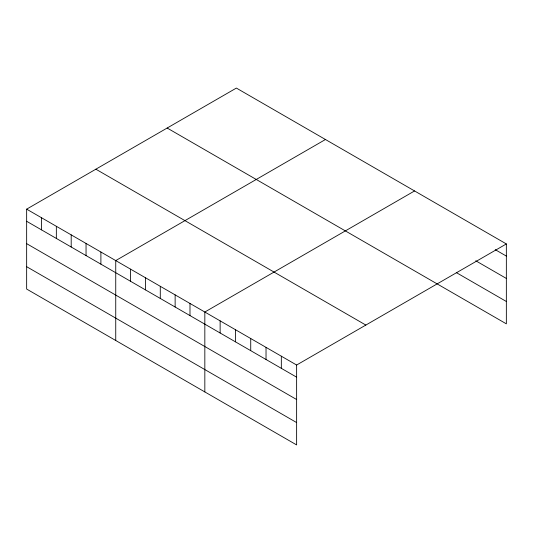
<?xml version="1.0" encoding="UTF-8"?>
<svg xmlns="http://www.w3.org/2000/svg" width="533" height="533" viewBox="0 0 533 533"><rect width="100%" height="100%" fill="white"/><g stroke="black" fill="none" stroke-linecap="round" stroke-linejoin="round"><path stroke-width="0.8" d="M26.65 209.156L296.628 365.025L296.628 444.928L26.65 289.059L26.65 209.156L236.372 88.072L506.35 243.941L506.35 323.844L167.162 128.027M325.463 139.506L115.741 260.59L115.741 340.494M414.561 190.947L204.832 312.025L204.832 391.935M296.628 365.025L506.35 243.941M495.224 249.657L506.35 256.08M475.756 260.777L506.35 278.439M456.281 272.576L506.35 301.485M95.86 169.194L365.838 325.063M26.65 221.288L296.628 377.164M26.65 243.654L296.628 399.523M26.65 266.693L296.628 422.569M281.331 356.191L281.331 368.33M266.027 347.356L266.027 359.495M250.73 338.522L250.73 350.661M235.433 329.694L235.433 341.833M220.136 320.859L220.136 332.998M189.988 303.457L189.988 315.589M175.137 294.882L175.137 307.021M160.286 286.308L160.286 298.447M145.442 277.733L145.442 289.872M130.592 269.165L130.592 281.304M100.897 252.016L100.897 264.155M86.046 243.441L86.046 255.58M71.195 234.873L71.195 247.012M56.345 226.298L56.345 238.438M41.501 217.724L41.501 229.863"/></g></svg>
